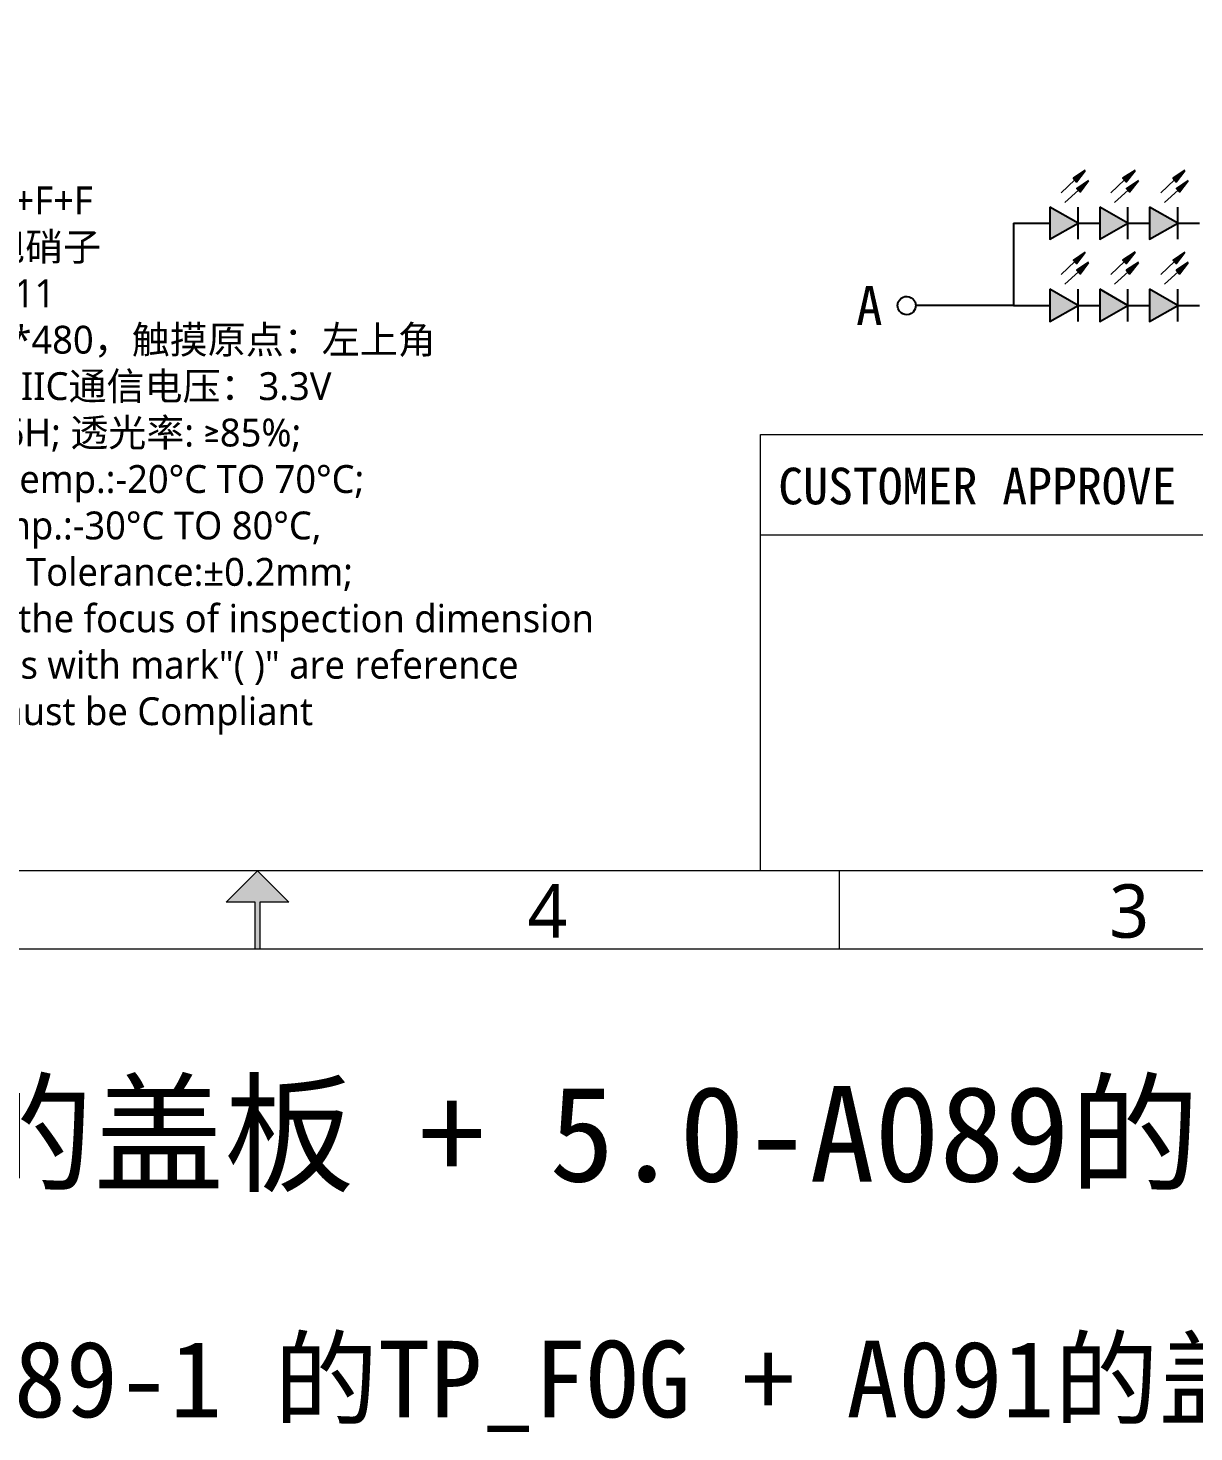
# Model space of a CAD drawing. Header units: inches. Extents: x 6852 to 7269, y -419 to -57.
# Drawn here: x 7040.7 to 7141.7, y -419.3 to -297.6 of the extents above; entities that cross this region are included whole.
import ezdxf
from ezdxf.enums import TextEntityAlignment as Align

# ---------------------------------------------------------------- set-up
doc = ezdxf.new("R2010")
doc.units = ezdxf.units.IN
doc.header["$MEASUREMENT"] = 0
doc.layers.add('BB', color=5, linetype='Continuous')
doc.layers.add('图层 1', color=7, linetype='Continuous')
doc.layers.add('VIEWE_TK', color=7, linetype='Continuous', lineweight=18)
doc.styles.get("Standard").update_dxf_attribs({"font": ''})
doc.styles.add('VIEWE.KT', font='simkai.ttf')
doc.styles.add('WLYH', font='')
doc.styles.add('WLYH_TK', font='')
doc.styles.get('Standard').set_extended_font_data('SimSun')
doc.styles.get('WLYH').set_extended_font_data('Microsoft YaHei')
doc.styles.get('WLYH_TK').set_extended_font_data('Microsoft YaHei')

# ---------------------------------------------------------------- blocks, each defined once
blk = doc.blocks.new('VIEWE_TUKUANG')
at = {"layer": 'VIEWE_TK', "lineweight": 0}
blk.add_hatch(color=256, dxfattribs=at).paths.add_polyline_path([(5658.521, 5281.657), (5658.521, 5284.657), (5656.671, 5284.657), (5658.671, 5286.657), (5660.671, 5284.657), (5658.821, 5284.657), (5658.821, 5281.657)])
at = {"layer": 'VIEWE_TK'}
for p, q in [((5719.872, 5308.081), (5690.775, 5308.081)), ((5695.796, 5286.657), (5695.796, 5281.657))]:
    blk.add_line(p, q, dxfattribs=at)
for points in [[(5812.171, 5281.657), (5505.171, 5281.657), (5505.171, 5501.657), (5812.171, 5501.657)], [(5510.171, 5286.657), (5510.171, 5496.657), (5807.171, 5496.657), (5807.171, 5286.657)]]:
    blk.add_lwpolyline(points, close=True, dxfattribs=at)
blk.add_lwpolyline([(5690.775, 5286.657), (5690.775, 5314.506), (5719.872, 5314.506)], dxfattribs=at)
at = {"layer": 'VIEWE_TK', "lineweight": 0}
blk.add_lwpolyline([(5658.521, 5281.657), (5658.521, 5284.657), (5656.671, 5284.657), (5658.671, 5286.657), (5660.671, 5284.657), (5658.821, 5284.657), (5658.821, 5281.657)], close=True, dxfattribs=at)
at = {"layer": 'VIEWE_TK'}
for s, height, style, p in [('CUSTOMER APPROVE', 2.33503, 'VIEWE.KT', (5691.898, 5310.048)), ('4', 3.413, 'WLYH', (5675.902, 5282.383)), ('3', 3.413, 'WLYH', (5713.027, 5282.383))]:
    blk.add_text(s, height=height, dxfattribs=dict(at, style=style)).set_placement(p)
for tag, style, p in [('MODUEL_NO.', 'WLYH_TK', (5752.369, 5299.132)), ('DRAWN', 'VIEWE.KT', (5788.072, 5299.111)), ('TITLE', 'WLYH_TK', (5752.369, 5294.132)), ('CHECKED', 'VIEWE.KT', (5788.072, 5294.111)), ('APPROVE', 'VIEWE.KT', (5788.072, 5289.111)), ('PAGE', 'VIEWE.KT', (5804.375, 5289.111))]:
    blk.add_attdef(tag, text='', height=1.828, dxfattribs=dict(at, style=style)).set_placement(p, align=Align.MIDDLE)

msp = doc.modelspace()

# ---------------------------------------------------------------- hatches: boundary and pattern name
at = {"layer": '图层 1'}
for points in [[(7132.308, -309.908), (7131.292, -310.585), (7131.563, -310.89)], [(7136.643, -309.908), (7135.593, -310.585), (7135.864, -310.89)], [(7140.944, -309.908), (7139.928, -310.585), (7140.199, -310.89)], [(7132.613, -310.788), (7131.597, -311.466), (7131.868, -311.77)], [(7136.948, -310.788), (7135.898, -311.466), (7136.169, -311.77)], [(7141.249, -310.788), (7140.233, -311.466), (7140.504, -311.77)], [(7129.26, -313.091), (7129.26, -315.868), (7131.698, -314.48)], [(7133.595, -313.091), (7133.595, -315.868), (7136, -314.48)], [(7137.896, -313.091), (7137.896, -315.868), (7140.335, -314.48)], [(7132.308, -316.998), (7131.292, -317.676), (7131.563, -317.981)], [(7136.643, -316.998), (7135.593, -317.676), (7135.864, -317.981)], [(7140.944, -316.998), (7139.928, -317.676), (7140.199, -317.981)], [(7132.613, -317.879), (7131.597, -318.556), (7131.868, -318.861)], [(7136.948, -317.879), (7135.898, -318.556), (7136.169, -318.861)], [(7141.249, -317.879), (7140.233, -318.556), (7140.504, -318.861)], [(7129.26, -320.182), (7129.26, -322.993), (7131.698, -321.604)], [(7133.595, -320.182), (7133.595, -322.993), (7136, -321.604)], [(7137.896, -320.182), (7137.896, -322.993), (7140.335, -321.604)]]:
    msp.add_hatch(color=7, dxfattribs=at).paths.add_polyline_path(points)

# ---------------------------------------------------------------- linework, layer by layer
at = {"layer": '图层 1', "lineweight": 0}
for points in [[(7132.308, -309.908), (7131.292, -310.585), (7131.563, -310.89), (7132.308, -309.908)], [(7136.643, -309.908), (7135.593, -310.585), (7135.864, -310.89), (7136.643, -309.908)], [(7140.944, -309.908), (7139.928, -310.585), (7140.199, -310.89), (7140.944, -309.908)], [(7132.613, -310.788), (7131.597, -311.466), (7131.868, -311.77), (7132.613, -310.788)], [(7136.948, -310.788), (7135.898, -311.466), (7136.169, -311.77), (7136.948, -310.788)], [(7141.249, -310.788), (7140.233, -311.466), (7140.504, -311.77), (7141.249, -310.788)], [(7129.26, -313.091), (7129.26, -315.868), (7131.698, -314.48), (7129.26, -313.091)], [(7133.595, -313.091), (7133.595, -315.868), (7136, -314.48), (7133.595, -313.091)], [(7137.896, -313.091), (7137.896, -315.868), (7140.335, -314.48), (7137.896, -313.091)], [(7132.308, -316.998), (7131.292, -317.676), (7131.563, -317.981), (7132.308, -316.998)], [(7136.643, -316.998), (7135.593, -317.676), (7135.864, -317.981), (7136.643, -316.998)], [(7140.944, -316.998), (7139.928, -317.676), (7140.199, -317.981), (7140.944, -316.998)], [(7132.613, -317.879), (7131.597, -318.556), (7131.868, -318.861), (7132.613, -317.879)], [(7136.948, -317.879), (7135.898, -318.556), (7136.169, -318.861), (7136.948, -317.879)], [(7141.249, -317.879), (7140.233, -318.556), (7140.504, -318.861), (7141.249, -317.879)], [(7129.26, -320.182), (7129.26, -322.993), (7131.698, -321.604), (7129.26, -320.182)], [(7133.595, -320.182), (7133.595, -322.993), (7136, -321.604), (7133.595, -320.182)], [(7137.896, -320.182), (7137.896, -322.993), (7140.335, -321.604), (7137.896, -320.182)]]:
    msp.add_lwpolyline(points, dxfattribs=at)
at = {"layer": '图层 1', "color": 7, "lineweight": 25}
for points in [[(7132.308, -309.908), (7131.292, -310.585), (7131.563, -310.89), (7132.308, -309.908)], [(7136.643, -309.908), (7135.593, -310.585), (7135.864, -310.89), (7136.643, -309.908)], [(7140.944, -309.908), (7139.928, -310.585), (7140.199, -310.89), (7140.944, -309.908)], [(7132.613, -310.788), (7131.597, -311.466), (7131.868, -311.77), (7132.613, -310.788)], [(7136.948, -310.788), (7135.898, -311.466), (7136.169, -311.77), (7136.948, -310.788)], [(7141.249, -310.788), (7140.233, -311.466), (7140.504, -311.77), (7141.249, -310.788)], [(7129.26, -313.091), (7129.26, -315.868)], [(7131.698, -314.48), (7129.26, -313.091)], [(7129.26, -313.091), (7129.26, -315.868), (7131.698, -314.48), (7129.26, -313.091)], [(7131.698, -315.868), (7131.698, -313.091)], [(7133.595, -313.091), (7133.595, -315.868), (7136, -314.48), (7133.595, -313.091)], [(7133.595, -313.091), (7133.595, -315.868)], [(7136, -314.48), (7133.595, -313.091)], [(7136, -315.868), (7136, -313.091)], [(7137.896, -313.091), (7137.896, -315.868)], [(7140.335, -314.48), (7137.896, -313.091)], [(7137.896, -313.091), (7137.896, -315.868), (7140.335, -314.48), (7137.896, -313.091)], [(7140.335, -315.868), (7140.335, -313.091)], [(7126.111, -314.48), (7129.26, -314.48)], [(7126.111, -314.48), (7126.111, -321.604)], [(7129.26, -315.868), (7131.698, -314.48)], [(7131.698, -314.48), (7133.595, -314.48)], [(7133.595, -315.868), (7136, -314.48)], [(7136, -314.48), (7137.896, -314.48)], [(7137.896, -315.868), (7140.335, -314.48)], [(7140.335, -314.48), (7142.231, -314.48)], [(7132.308, -316.998), (7131.292, -317.676), (7131.563, -317.981), (7132.308, -316.998)], [(7136.643, -316.998), (7135.593, -317.676), (7135.864, -317.981), (7136.643, -316.998)], [(7140.944, -316.998), (7139.928, -317.676), (7140.199, -317.981), (7140.944, -316.998)], [(7132.613, -317.879), (7131.597, -318.556), (7131.868, -318.861), (7132.613, -317.879)], [(7136.948, -317.879), (7135.898, -318.556), (7136.169, -318.861), (7136.948, -317.879)], [(7141.249, -317.879), (7140.233, -318.556), (7140.504, -318.861), (7141.249, -317.879)], [(7129.26, -320.182), (7129.26, -322.993)], [(7131.698, -321.604), (7129.26, -320.182)], [(7129.26, -320.182), (7129.26, -322.993), (7131.698, -321.604), (7129.26, -320.182)], [(7131.698, -322.993), (7131.698, -320.182)], [(7133.595, -320.182), (7133.595, -322.993), (7136, -321.604), (7133.595, -320.182)], [(7133.595, -320.182), (7133.595, -322.993)], [(7136, -321.604), (7133.595, -320.182)], [(7136, -322.993), (7136, -320.182)], [(7137.896, -320.182), (7137.896, -322.993)], [(7140.335, -321.604), (7137.896, -320.182)], [(7137.896, -320.182), (7137.896, -322.993), (7140.335, -321.604), (7137.896, -320.182)], [(7140.335, -322.993), (7140.335, -320.182)], [(7126.111, -321.604), (7117.644, -321.604)], [(7126.111, -321.604), (7129.26, -321.604)], [(7129.26, -322.993), (7131.698, -321.604)], [(7131.698, -321.604), (7133.595, -321.604)], [(7133.595, -322.993), (7136, -321.604)], [(7136, -321.604), (7137.896, -321.604)], [(7137.896, -322.993), (7140.335, -321.604)], [(7140.335, -321.604), (7142.231, -321.604)]]:
    msp.add_lwpolyline(points, dxfattribs=at)
at = {"layer": '图层 1', "color": 7, "lineweight": 13}
for points in [[(7131.428, -310.72), (7130.243, -311.838)], [(7135.729, -310.72), (7134.543, -311.838)], [(7140.064, -310.72), (7138.879, -311.838)], [(7131.733, -311.601), (7130.547, -312.685)], [(7136.034, -311.601), (7134.848, -312.685)], [(7140.368, -311.601), (7139.183, -312.685)], [(7131.428, -317.811), (7130.243, -318.929)], [(7131.733, -318.692), (7130.547, -319.776)], [(7135.729, -317.811), (7134.543, -318.929)], [(7136.034, -318.692), (7134.848, -319.776)], [(7140.064, -317.811), (7138.879, -318.929)], [(7140.368, -318.692), (7139.183, -319.776)]]:
    msp.add_lwpolyline(points, dxfattribs=at)
at = {"layer": '图层 1', "color": 7, "lineweight": 25}
msp.add_open_spline([(7117.644, -321.604), (7117.644, -321.604), (7117.576, -321.3), (7117.576, -321.3), (7117.576, -321.3), (7117.407, -321.063), (7117.407, -321.063), (7116.949, -320.675), (7116.402, -320.77), (7116.12, -321.3), (7116.12, -321.3), (7116.052, -321.604), (7116.052, -321.604), (7116.052, -321.604), (7116.12, -321.909), (7116.12, -321.909), (7116.354, -322.47), (7116.958, -322.571), (7117.407, -322.18), (7117.407, -322.18), (7117.576, -321.909), (7117.576, -321.909), (7117.576, -321.909), (7117.644, -321.604), (7117.644, -321.604)], degree=3, knots=[0, 0, 0, 0, 1, 1, 1, 2, 2, 2, 3, 3, 3, 4, 4, 4, 5, 5, 5, 6, 6, 6, 7, 7, 7, 8, 8, 8, 8], dxfattribs=at)

# ---------------------------------------------------------------- block references
at = {"layer": 'VIEWE_TK', "xscale": 1.35813431768434, "yscale": 1.35813431768434, "zscale": 1.35813431768434}
msp.add_blockref('VIEWE_TUKUANG', (-624.649, -7550.606), dxfattribs=at)

# ---------------------------------------------------------------- texts
at = {"lineweight": 13, "insert": (7018.852, -307.264), "char_height": 2.41511, "width": 119.6826, "attachment_point": 1, "style": 'WLYH'}
msp.add_mtext('\\A1;CTP NOTES：\\P1. 结构类型: G+F+F\\P2. 盖板材质: 旭硝子\\P3. IC型号: GT911\\P4. 分辨率: 800*480，触摸原点：左上角\\P5. VDD：3.3V, IIC通信电压：3.3V \\P6. 表面硬度: ≥6H; {\\A0;透光率}: ≥85%;\\P7. Operating Temp.:-20°C TO 70°C;\\P    Storage Temp.:-30°C TO 80°C,\\P8. Unspecified Tolerance:±0.2mm;\\P9. With " * " is the focus of inspection dimension\\P10. Dimensions with mark"( )" are reference \\P11. RoHS2.0 must be Compliant', dxfattribs=at)
at = {"layer": 'BB', "color": 1}
msp.add_text('即：CTP共用 CTP-UE050WV-RB40-A089-1 的TP_FOG + A091的盖板 + 5.0-A089的框贴泡棉', height=6.62714, dxfattribs=at).set_placement((6899.614, -417.991))
at = {"layer": 'BB', "color": 1, "insert": (6899.743, -389.275), "char_height": 8.28392, "width": 387.10604, "attachment_point": 1}
msp.add_mtext('基于5.0-A107C换 5.0-A091的盖板 + 5.0-A089的框贴泡棉', dxfattribs=at)
at = {"layer": '图层 1', "color": 7, "insert": (7112.462, -323.298), "char_height": 3.36228, "attachment_point": 7, "rotation": 0}
msp.add_mtext('\\fSimSun|b0|i0|c0|p34;\\W1;A', dxfattribs=at)

doc.saveas('drawing.dxf')
